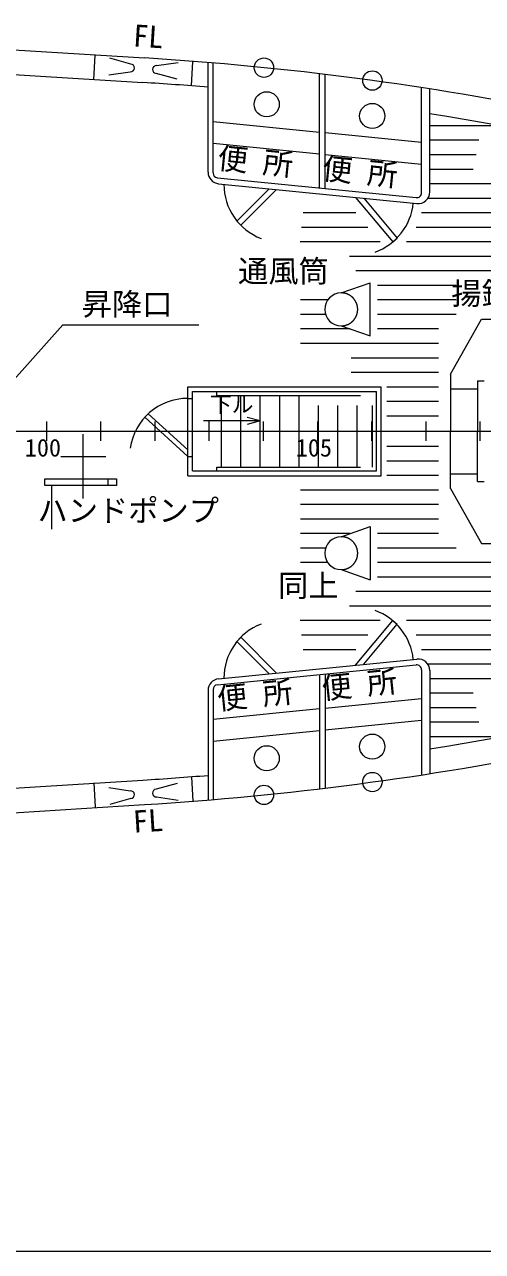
# Model space of a CAD drawing. Units: millimetres, scale not verified. Extents: x -51052 to 51048, y -29700 to 29700.
# Drawn here: x 17716 to 22447, y 2766 to 15446 of the extents above; entities that cross this region are included whole.
import ezdxf
from ezdxf.enums import TextEntityAlignment as Align

# ---------------------------------------------------------------- set-up
doc = ezdxf.new("R2010")
doc.units = ezdxf.units.MM
doc.header["$LTSCALE"] = 100
doc.linetypes.add('USER1', pattern=[50.8, 31.75, -6.35, 6.35, -6.35])
doc.linetypes.add('USER2', pattern=[9.525, 6.35, -3.175])
for name, color, linetype, lineweight in [('0-2_sunpou', 7, 'Continuous', 18), ('0-3_keijou', 7, 'Continuous', 18), ('0-5_text', 7, 'Continuous', 18), ('0-6_center', 7, 'USER1', 18), ('0-7_hachi', 7, 'Continuous', 18)]:
    doc.layers.add(name, color=color, linetype=linetype, lineweight=lineweight)
doc.styles.add('ＭＳ ゴシック', font='')
doc.styles.get('ＭＳ ゴシック').set_extended_font_data('MS Gothic')

msp = doc.modelspace()

# ---------------------------------------------------------------- linework, layer by layer
at = {"layer": '0-2_sunpou'}
for p, q in [((17941.5, 11342.6), (17941.5, 11142.6)), ((18501.5, 11342.6), (18501.5, 11142.6)), ((19061.5, 11342.6), (19061.5, 11142.6)), ((19621.5, 11342.6), (19621.5, 11142.6)), ((20181.5, 11342.6), (20181.5, 11142.6)), ((20741.5, 11342.6), (20741.5, 11142.6)), ((21301.5, 11342.6), (21301.5, 11142.6)), ((21861.5, 11342.6), (21861.5, 11142.6)), ((22421.5, 11342.6), (22421.5, 11142.6)), ((-41248.7, 11242.6), (45870.3, 11242.6)), ((34347, 2765.9), (-40697, 2765.9))]:
    msp.add_line(p, q, dxfattribs=at)
at = {"layer": '0-3_keijou'}
for p, q in [((16470.6, 15254.5), (18954.6, 15100.9)), ((18431.2, 14875.4), (18447, 15128.9)), ((18813.7, 15038.4), (18597.4, 15099)), ((16460.7, 15000.6), (18938.9, 14847.4)), ((19079.9, 15021.8), (19302, 15055.1)), ((19439.2, 14812.6), (19455, 15066.1)), ((19612.3, 13920.4), (19612.3, 15053.5)), ((19663.1, 13912.2), (19663.1, 15049.2)), ((18586.6, 14925.2), (18808.7, 14958.5)), ((19291.2, 14881.3), (19074.9, 14941.9)), ((20763.1, 13757.1), (20763.1, 14937.5)), ((20823.1, 13751.2), (20823.1, 14930.3)), ((21818.1, 13707), (21818.1, 14794.1)), ((21902.1, 13715.7), (21902.1, 14781.1)), ((19663.1, 14444.8), (20763.1, 14335)), ((20823.1, 14329), (21818.1, 14229.6)), ((19663.1, 14218.7), (20763.1, 14108.9)), ((20823.1, 14102.9), (21818.1, 14003.5)), ((19708.1, 13862.5), (21763.1, 13657.3)), ((19720.4, 13801), (21770.2, 13596.3)), ((20242.8, 13748.8), (19907.8, 13414.7)), ((20320.1, 13741.1), (19950.2, 13372.2)), ((21135.5, 13659.6), (21520.1, 13199.1)), ((21220.8, 13651.1), (21566.2, 13237.6)), ((19950.2, 13372.2), (19907.8, 13414.7)), ((21520.1, 13199.1), (21566.2, 13237.6)), ((20988.2, 12672.6), (21288.2, 12777.6)), ((21288.2, 12227.6), (21288.2, 12777.6)), ((20988.2, 12332.6), (21288.2, 12227.6)), ((22115.9, 11832.6), (22435.9, 12402.6)), ((22435.9, 12402.6), (23225.9, 12402.6)), ((22115.9, 11832.6), (22115.9, 11242.6)), ((19402, 11702.6), (21402, 11702.6)), ((19402, 10782.6), (19402, 11702.6)), ((21402, 10782.6), (21402, 11702.6)), ((22115.9, 11682.6), (22395.9, 11682.6)), ((22395.9, 11762.6), (22395.9, 11242.6)), ((22395.9, 11762.6), (22465.9, 11762.6)), ((19402, 11582.6), (19452, 11582.6)), ((19452, 11652.6), (21352, 11652.6)), ((19452, 10832.6), (19452, 11652.6)), ((19703.2, 11612.6), (19703.2, 11652.6)), ((19703.2, 11612.6), (20552, 11612.6)), ((19752, 10872.6), (19752, 11612.6)), ((19952, 10872.6), (19952, 11612.6)), ((20152, 10872.6), (20152, 11612.6)), ((20352, 10872.6), (20352, 11612.6)), ((20552, 10872.6), (20552, 11612.6)), ((21352, 10832.6), (21352, 11652.6)), ((18958.6, 11386.9), (18992.3, 11423.8)), ((19402, 11050.3), (18992.3, 11423.8)), ((19402, 10982.6), (18958.6, 11386.9)), ((22115.9, 10652.6), (22115.9, 11242.6)), ((22395.9, 10722.6), (22395.9, 11242.6)), ((19402, 10982.6), (19452, 10982.6)), ((19402, 10982.6), (19452, 10982.6)), ((19402, 10782.6), (21402, 10782.6)), ((19452, 10832.6), (21352, 10832.6)), ((19703.2, 10872.6), (20552, 10872.6)), ((19703.2, 10832.6), (19703.2, 10872.6)), ((22115.9, 10802.6), (22395.9, 10802.6)), ((17995.4, 10681.4), (17995.4, 10229.8)), ((18575.4, 10751.4), (18575.4, 10681.4)), ((22115.9, 10652.6), (22435.9, 10082.6)), ((22395.9, 10722.6), (22465.9, 10722.6)), ((20988.2, 10152.6), (21288.2, 10257.6)), ((21288.2, 10257.6), (21288.2, 9707.6)), ((22435.9, 10082.6), (23225.9, 10082.6)), ((20988.2, 9812.6), (21288.2, 9707.6)), ((21135.5, 8825.6), (21520.1, 9286.2)), ((21520.1, 9286.2), (21566.2, 9247.7)), ((21220.8, 8834.2), (21566.2, 9247.7)), ((19950.2, 9113.1), (19907.8, 9070.6)), ((20242.8, 8736.5), (19907.8, 9070.6)), ((20320.1, 8744.2), (19950.2, 9113.1)), ((19720.4, 8684.3), (21770.2, 8889)), ((19708.1, 8622.8), (21763.1, 8828)), ((21818.1, 8778.3), (21818.1, 7691.2)), ((21902.1, 8769.6), (21902.1, 7704.2)), ((20763.1, 8728.2), (20763.1, 7547.8)), ((20823.1, 8734.1), (20823.1, 7555)), ((19612.3, 8564.9), (19612.3, 7431.8)), ((19663.1, 8573), (19663.1, 7436)), ((19663.1, 8266.6), (20763.1, 8376.4)), ((20823.1, 8382.4), (21818.1, 8481.8)), ((20823.1, 8156.3), (21818.1, 8255.6)), ((19663.1, 8040.4), (20763.1, 8150.3)), ((16460.7, 7484.7), (18938.9, 7637.9)), ((18431.2, 7609.9), (18447, 7356.4)), ((19439.2, 7672.7), (19455, 7419.2)), ((18586.6, 7560.1), (18808.7, 7526.8)), ((19291.2, 7604), (19074.9, 7543.4)), ((16470.6, 7230.8), (18954.6, 7384.3)), ((18813.7, 7446.9), (18597.4, 7386.3)), ((19079.9, 7463.5), (19302, 7430.2))]:
    msp.add_line(p, q, dxfattribs=at)
at = {"layer": '0-3_keijou', "linetype": 'USER2'}
for p, q in [((20552, 11612.6), (21312, 11612.6)), ((20752, 10872.6), (20752, 11612.6)), ((20952, 10872.6), (20952, 11612.6)), ((21152, 10872.6), (21152, 11612.6)), ((21312, 10872.6), (21312, 11612.6)), ((20552, 10872.6), (21312, 10872.6))]:
    msp.add_line(p, q, dxfattribs=at)
at = {"layer": '0-3_keijou'}
msp.add_lwpolyline([(17925.4, 10751.4), (18665.4, 10751.4), (18665.4, 10681.4), (17925.4, 10681.4)], close=True, dxfattribs=at)
for centre, radius in [((20189.6, 15000.6), 100), ((21310.1, 14867.6), 100), ((20218.3, 14622), 130), ((21308.6, 14501.8), 130), ((20218.3, 7863.3), 130), ((21308.6, 7983.5), 130), ((21310.1, 7617.7), 100), ((20189.6, 7484.7), 100)]:
    msp.add_circle(centre, radius, dxfattribs=at)
for centre, radius, start, end in [((16980.1, -16838.1), 32000, 70.66269, 86.4624), ((18811.2, 14998.4), 40, 266.43378, 86.43378), ((19077.4, 14981.8), 40, 86.43378, 266.43378), ((16980.1, -16838.1), 31746, 85.24379, 86.4624), ((16980.1, -16838.1), 31746, 70.66269, 81.08073), ((19732.3, 13920.4), 120, 180, 264.29728), ((19713.1, 13912.2), 50, 180, 264.29728), ((20375, 13795.9), 600, 180.03645, 249.01006), ((21768.1, 13707), 50, 264.29728, 0), ((21782.1, 13715.7), 120, 264.29728, 0), ((21135.5, 13659.6), 600, 289.72843, 354.29728), ((20988.2, 12502.6), 170, 90, 270), ((19402, 10982.6), 600, 90, 171.95366), ((20988.2, 9982.6), 170, 90, 270), ((21135.5, 8825.6), 600, 5.70272, 70.27157), ((16980.1, 39323.4), 31746, 278.91927, 289.33731), ((20375, 8689.4), 600, 110.98994, 179.96355), ((16980.1, 39323.4), 32000, 273.5376, 289.33731), ((21782.1, 8769.6), 120, 0, 95.70272), ((21768.1, 8778.3), 50, 0, 95.70272), ((19732.3, 8564.9), 120, 95.70272, 180), ((19713.1, 8573), 50, 95.70272, 180), ((16980.1, 39323.4), 31746, 273.5376, 274.75621), ((18811.2, 7486.9), 40, 273.56622, 93.56622), ((19077.4, 7503.4), 40, 93.56622, 273.56622)]:
    msp.add_arc(centre, radius, start, end, dxfattribs=at)
at = {"layer": '0-3_keijou', "linetype": 'USER2'}
for centre in [(20988.2, 12502.6), (20988.2, 9982.6)]:
    msp.add_arc(centre, 170, 270, 90, dxfattribs=at)
at = {"layer": '0-5_text'}
for p, q in [((17432, 11581.3), (18112.2, 12342.4)), ((18112.2, 12342.4), (19515.2, 12342.4)), ((20152, 11350), (19565.3, 11350)), ((20152, 11350), (20016.8, 11386.3)), ((20152, 11350), (20016.8, 11313.8))]:
    msp.add_line(p, q, dxfattribs=at)
at = {"layer": '0-6_center'}
for p, q in [((18322.1, 10548.6), (18322.1, 11213.5)), ((18089.5, 10980.9), (18554.6, 10980.9))]:
    msp.add_line(p, q, dxfattribs=at)
at = {"layer": '0-7_hachi'}
for p, q in [((22637, 14399.8), (21902.1, 14399.8)), ((22410.7, 14249.8), (21902.1, 14249.8)), ((22381.5, 14099.8), (21902.1, 14099.8)), ((22352.3, 13949.8), (21902.1, 13949.8)), ((22834, 13799.8), (21902.1, 13799.8)), ((25571.9, 13649.8), (21882.4, 13649.8)), ((21138.7, 13499.8), (20593.4, 13499.8)), ((25330.7, 13499.8), (21817, 13499.8)), ((21264, 13349.8), (20577.9, 13349.8)), ((25134.5, 13349.8), (21763.2, 13349.8)), ((21389.2, 13199.8), (20562.5, 13199.8)), ((24969.7, 13199.8), (21663.3, 13199.8)), ((24828.7, 13049.8), (21071.9, 13049.8)), ((24706.9, 12899.8), (21138.5, 12899.8)), ((22174.9, 12749.8), (21363.1, 12749.8)), ((20848.7, 12599.8), (20568.7, 12599.8)), ((22174.9, 12599.8), (21363.1, 12599.8)), ((20826.6, 12449.8), (20568.7, 12449.8)), ((22174.9, 12449.8), (21363.1, 12449.8)), ((21081.9, 12299.8), (20568.7, 12299.8)), ((21991.9, 12299.8), (21363.1, 12299.8)), ((21991.9, 12149.8), (20568.7, 12149.8)), ((21991.9, 11999.8), (21092.1, 11999.8)), ((21991.9, 11849.8), (21092.1, 11849.8)), ((21991.9, 11699.8), (21459.9, 11699.8)), ((21991.9, 11549.8), (21459.9, 11549.8)), ((21991.9, 11399.8), (21459.9, 11399.8)), ((21991.9, 11085.4), (21459.9, 11085.4)), ((21991.9, 10935.4), (21459.9, 10935.4)), ((21991.9, 10785.4), (21459.9, 10785.4)), ((21991.9, 10635.4), (20568.7, 10635.4)), ((21991.9, 10485.4), (20568.7, 10485.4)), ((21991.9, 10335.4), (20568.7, 10335.4)), ((21081.9, 10185.4), (20568.7, 10185.4)), ((21991.9, 10185.4), (21363.1, 10185.4)), ((20826.6, 10035.4), (20568.7, 10035.4)), ((22174.9, 10035.4), (21363.1, 10035.4)), ((20848.7, 9885.4), (20568.7, 9885.4)), ((23149.9, 9885.4), (21363.1, 9885.4)), ((23149.9, 9735.4), (21363.1, 9735.4)), ((24706.9, 9585.4), (21138.5, 9585.4)), ((24828.7, 9435.4), (21071.9, 9435.4)), ((21389.2, 9285.4), (20562.5, 9285.4)), ((24969.7, 9285.4), (21663.3, 9285.4)), ((21264, 9135.4), (20577.9, 9135.4)), ((25134.5, 9135.4), (21763.2, 9135.4)), ((21138.7, 8985.4), (20593.4, 8985.4)), ((25330.7, 8985.4), (21817, 8985.4)), ((25571.9, 8835.4), (21882.4, 8835.4)), ((22834, 8685.4), (21902.1, 8685.4)), ((22352.3, 8535.4), (21902.1, 8535.4)), ((22381.5, 8385.4), (21902.1, 8385.4)), ((22410.7, 8235.4), (21902.1, 8235.4)), ((22637, 8085.4), (21902.1, 8085.4))]:
    msp.add_line(p, q, dxfattribs=at)

# ---------------------------------------------------------------- texts
at = {"layer": '0-2_sunpou', "style": 'ＭＳ ゴシック'}
for s, p in [('100', (17718.6, 10926.2)), ('105', (20518.6, 10926.2))]:
    msp.add_text(s, height=183.3, dxfattribs=at).set_placement(p, align=Align.BOTTOM_LEFT)
at = {"layer": '0-5_text', "style": 'ＭＳ ゴシック'}
for s, rotation, p in [('FL', 356.459, (18828.2, 15151.1)), ('便 所', 354.297, (19695.8, 13890.3)), ('便 所', 354.297, (20775.2, 13782.5)), ('便 所', 5.703, (20805, 8404.4)), ('便 所', 5.703, (19725.6, 8296.6)), ('FL', 3.541, (18847.3, 7024.8))]:
    msp.add_text(s, height=229.1, rotation=rotation, dxfattribs=at).set_placement(p, align=Align.BOTTOM_LEFT)
for s, height, p in [('通風筒', 229.1, (19922.3, 12714.7)), ('揚錨機', 229.1, (22126, 12483.6)), ('昇降口', 229.1, (18305.5, 12373.2)), ('下ル', 165, (19631, 11388.4)), ('ハンドポンプ', 229.1, (17849.5, 10241)), ('同上', 229.1, (20335.7, 9465.2))]:
    msp.add_text(s, height=height, dxfattribs=at).set_placement(p, align=Align.BOTTOM_LEFT)

doc.saveas('drawing.dxf')
